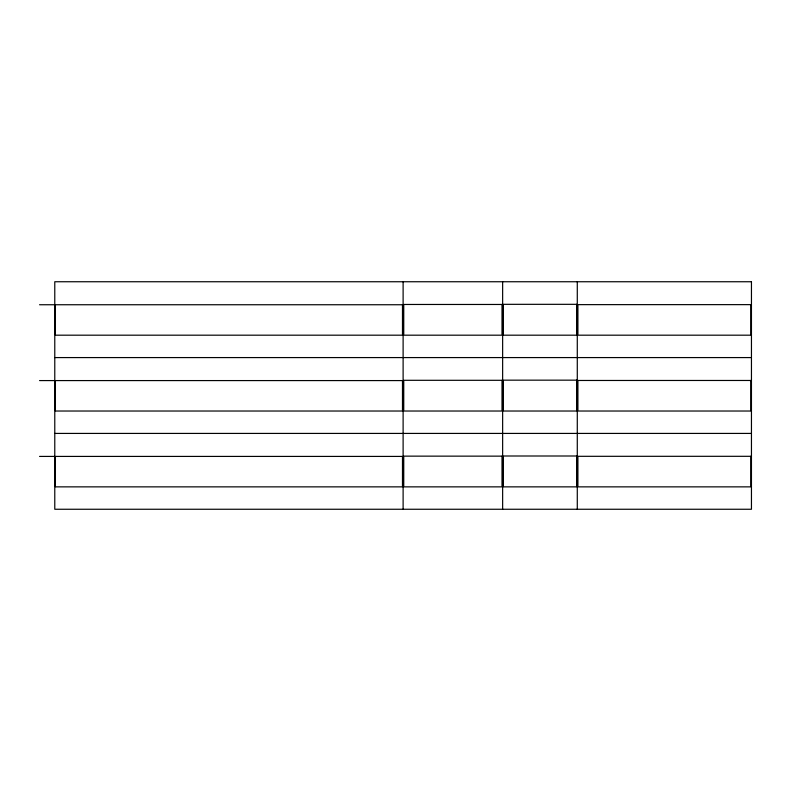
<?xml version="1.0" encoding="UTF-8"?>
<svg xmlns="http://www.w3.org/2000/svg" width="791" height="791" viewBox="0 0 791 791"><rect width="100%" height="100%" fill="white"/><g stroke="black" fill="none" stroke-linecap="round" stroke-linejoin="round"><path stroke-width="1.19" d="M39.55 304.743L54.777 304.743M54.777 357.581L751.45 357.581M39.55 380.58L54.777 380.58M54.777 433.419L751.45 433.419M39.55 456.417L54.777 456.417M577.282 281.744L577.282 509.256M502.641 281.744L502.641 509.256M403.113 281.744L403.113 509.256M751.45 281.744L54.777 281.744L54.777 509.256L751.45 509.256L751.45 281.744M576.649 304.327L503.264 304.327L503.264 335.186L576.649 335.186L576.649 304.327M502.008 304.466L403.746 304.466L403.746 335.186L502.008 335.186L502.008 304.466M402.481 304.743L55.41 304.743L55.41 335.186L402.481 335.186L402.481 304.743M750.817 304.634L577.914 304.634L577.914 335.186L750.817 335.186L750.817 304.634M576.649 380.164L503.264 380.164L503.264 411.023L576.649 411.023L576.649 380.164M502.008 380.303L403.746 380.303L403.746 411.023L502.008 411.023L502.008 380.303M750.817 380.471L577.914 380.471L577.914 411.023L750.817 411.023L750.817 380.471M402.481 380.58L55.41 380.58L55.41 411.023L402.481 411.023L402.481 380.58M576.649 456.002L503.264 456.002L503.264 486.861L576.649 486.861L576.649 456.002M502.008 456.14L403.746 456.14L403.746 486.861L502.008 486.861L502.008 456.14M750.817 456.308L577.914 456.308L577.914 486.861L750.817 486.861L750.817 456.308M402.481 456.417L55.41 456.417L55.41 486.861L402.481 486.861L402.481 456.417"/></g></svg>
